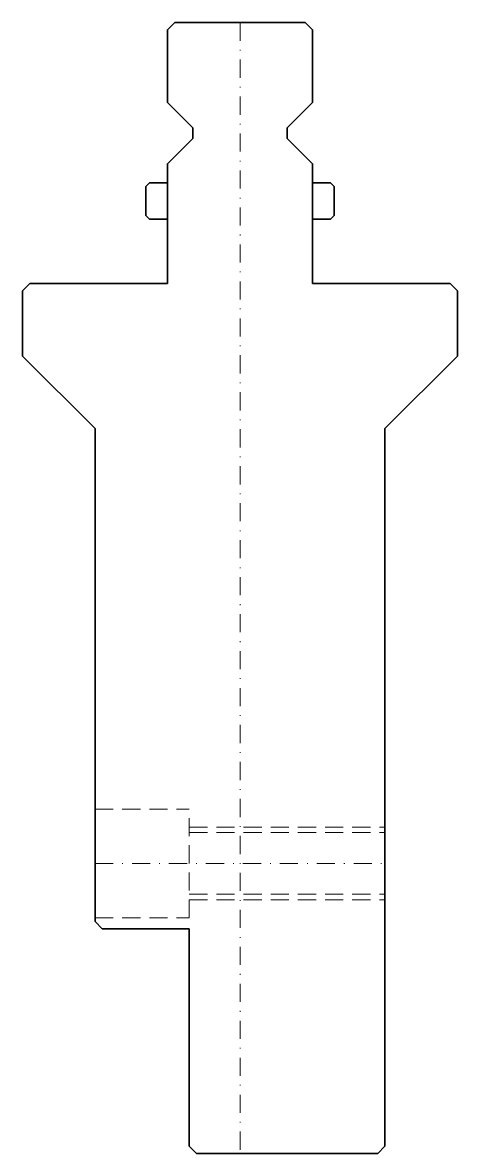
# Model space of a CAD drawing. Header units: millimetres. Extents: x -30 to 30, y 0 to 156.
import ezdxf

# ---------------------------------------------------------------- set-up
doc = ezdxf.new("R2010")
doc.units = ezdxf.units.MM
doc.header["$LTSCALE"] = 5
for name, pattern in [('AUSGEZOGEN', [0]), ('DASHDOT', [1, 0.5, -0.25, 0, -0.25]), ('DASHED', [0.75, 0.5, -0.25])]:
    doc.linetypes.add(name, pattern=pattern)
doc.layers.add('2', color=7, linetype='Continuous')

msp = doc.modelspace()

# ---------------------------------------------------------------- linework, layer by layer
at = {"layer": '2', "color": 7, "linetype": 'AUSGEZOGEN', "lineweight": 35}
for p, q in [((-9, 156), (-10, 155)), ((9, 156), (-9, 156)), ((10, 155), (9, 156)), ((-10, 155), (-10, 145)), ((10, 145), (10, 155)), ((-10, 145), (-6.5, 141.5)), ((6.5, 141.5), (10, 145)), ((-6.5, 141.5), (-6.5, 140)), ((6.5, 140), (6.5, 141.5)), ((-6.5, 140), (-10, 136.5)), ((10, 136.5), (6.5, 140)), ((-10, 136.5), (-10, 120)), ((10, 120), (10, 136.5)), ((-12.5, 133.9), (-13, 133.4)), ((-13, 129.4), (-13, 133.4)), ((-12.5, 133.9), (-10, 133.9)), ((10, 133.9), (12.5, 133.9)), ((12.5, 133.9), (13, 133.4)), ((13, 129.4), (13, 133.4)), ((-13, 129.4), (-12.5, 128.9)), ((-12.5, 128.9), (-10, 128.9)), ((10, 128.9), (12.5, 128.9)), ((13, 129.4), (12.5, 128.9)), ((-29, 120), (-30, 119)), ((-30, 119), (-30, 110)), ((-10, 120), (-29, 120)), ((29, 120), (10, 120)), ((30, 119), (29, 120)), ((30, 110), (30, 119)), ((-30, 110), (-20, 100)), ((20, 100), (30, 110)), ((-20, 100), (-20, 32)), ((20, 1), (20, 100)), ((-20, 32), (-19, 31)), ((-19, 31), (-7, 31)), ((-7, 31), (-7, 1)), ((-7, 1), (-6, 0)), ((-6, 0), (19, 0)), ((19, 0), (20, 1))]:
    msp.add_line(p, q, dxfattribs=at)
at = {"layer": '2', "color": 7, "linetype": 'DASHDOT', "lineweight": 18}
for p, q in [((0, 156), (0, 0)), ((-20, 40), (20, 40))]:
    msp.add_line(p, q, dxfattribs=at)
at = {"layer": '2', "color": 7, "linetype": 'DASHED', "lineweight": 18}
for p, q in [((-20, 47.5), (-7, 47.5)), ((-7, 32.5), (-7, 47.5)), ((-7, 45), (20, 45)), ((-7, 44.25), (20, 44.25)), ((-7, 35.75), (20, 35.75)), ((-7, 35), (20, 35)), ((-20, 32.5), (-7, 32.5))]:
    msp.add_line(p, q, dxfattribs=at)

doc.saveas('drawing.dxf')
